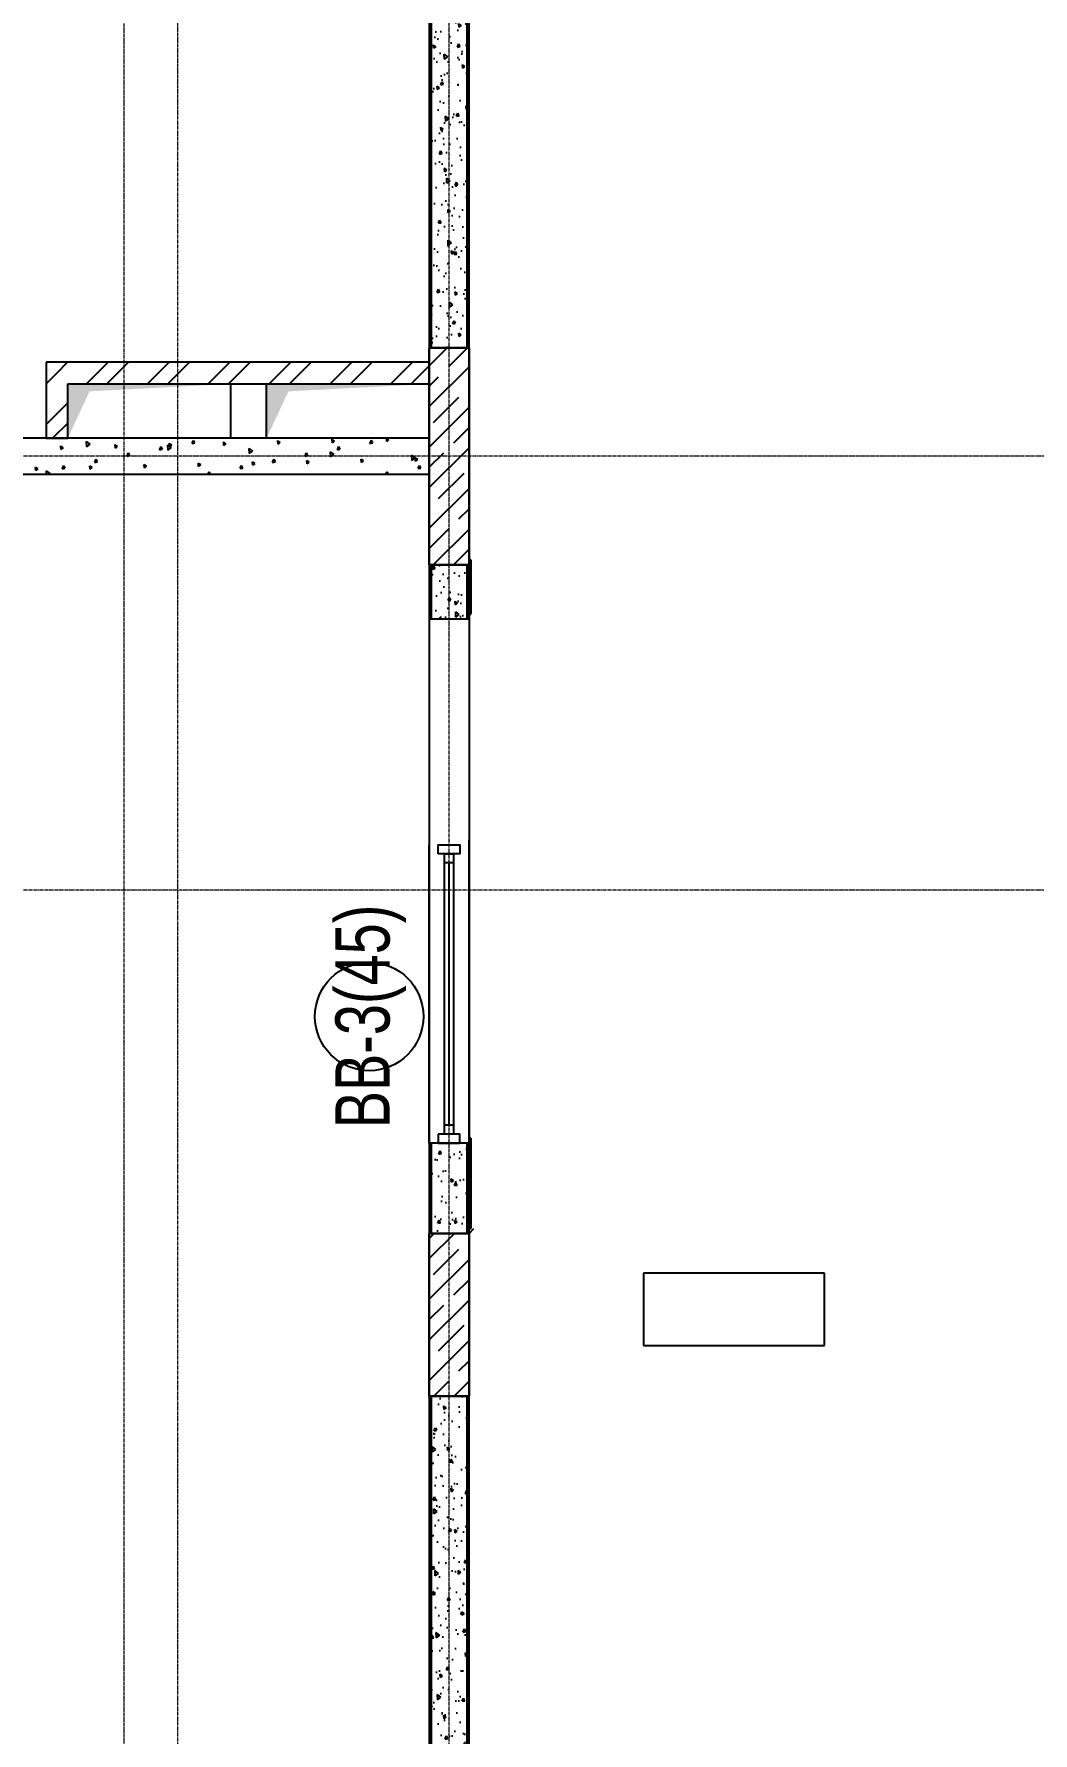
# Model space of a CAD drawing. Header units: millimetres. Extents: x -231292 to 573618, y -153144 to 564035.
# Drawn here: x 14407 to 19933, y 220603 to 230002 of the extents above; entities that cross this region are included whole.
import ezdxf
from ezdxf.enums import TextEntityAlignment as Align

# ---------------------------------------------------------------- set-up
doc = ezdxf.new("R2010")
doc.units = ezdxf.units.MM
doc.linetypes.add('CENTER2', pattern=[28.575, 19.05, -3.175, 3.175, -3.175])
doc.linetypes.add('HIDDEN2', pattern=[4.7625, 3.175, -1.5875])
doc.layers.get('0').update_dxf_attribs({"color": 250})
doc.layers.get('Defpoints').update_dxf_attribs({"color": 250})
for name, color, linetype, lineweight in [('АР_Витраж', 250, 'Continuous', 13), ('АР_Витраж марка', 250, 'Continuous', 9), ('АР_Колонны', 250, 'Continuous', 35), ('АР_Стены ЖБ', 250, 'Continuous', 35), ('АР_Стены кирпич', 250, 'Continuous', 20), ('АР_Стены ПЕНОблок', 250, 'Continuous', 20), ('АР_Тонкая', 250, 'Continuous', 5), ('АР_Штриховка', 250, 'Continuous', 0), ('РД_Оси_100', 250, 'Continuous', 0), ('РД_проем_инж перемыч_фахверк', 250, 'Continuous', 18)]:
    doc.layers.add(name, color=color, linetype=linetype, lineweight=lineweight)
doc.layers.add('РД_Витраж_вн', color=250, linetype='Continuous')
doc.layers.add('РД_Проем', color=250, linetype='Continuous', lineweight=0, plot=False)
doc.styles.add('Arial_09', font='ARIALN.TTF', dxfattribs={"width": 0.9})

# ---------------------------------------------------------------- blocks, each defined once
blk = doc.blocks.new('МаркаВитража1')
at = {"layer": 'Defpoints'}
blk.add_circle((0, 0), 3, dxfattribs=at)
at = {"color": 0, "linetype": 'ByBlock', "lineweight": -2, "style": 'Arial_09', "width": 0.9}
blk.add_attdef('АР-ОКНО:НАИМЕНОВАНИЕ', text='', height=3, dxfattribs=at).set_placement((0, 0), align=Align.MIDDLE)
blk = doc.blocks.new('оси_рен')
at = {"layer": 'РД_Оси_100', "color": 251, "linetype": 'CENTER2', "true_color": 0x636466}
for p, q in [((1225207.916, 177013.25), (1189697.958, 177013.25)), ((1225207.916, 174613.25), (1189697.958, 174613.25))]:
    blk.add_line(p, q, dxfattribs=at)
for points in [[(1201652.916, 223268.25), (1201652.916, 135558.25)], [(1201952.916, 135558.25), (1201952.916, 223268.25)], [(1203452.916, 135558.25), (1203452.916, 223268.25)]]:
    blk.add_lwpolyline(points, dxfattribs=at)

msp = doc.modelspace()

# ---------------------------------------------------------------- hatches: boundary and pattern name
at = {"layer": 'АР_Штриховка', "linetype": 'Continuous', "lineweight": 25, "true_color": 0x000000}
h = msp.add_hatch(dxfattribs=at)
h.set_pattern_fill('AR-CONC', color=18, angle=-315, style=0)
h.set_pattern_definition([(95, (-195344.93, 50353), (140.09465, 117.55338), [19.05, -209.55]), (40, (-195344.93, 50353), (-160.01845, 110.17673), [15.24, -167.64058]), (145.451445, (-195333.26, 50362.8), (-19.9238, 227.7301), [16.19001, -178.09024]), (91.1842, (-195380.85, 50388.92), (221.41024, 161.95341), [28.575, -314.325]), (141.63556, (-195362.4, 50402.42), (-7.08662, 342.82676), [24.28502, -267.1356]), (36.18415, (-195380.85, 50388.92), (-7.08662, 342.82676), [22.85997, -251.45973]), (66, (-195353.91, 50397.9), (179.51998, 34.89515), [19.05, -209.55]), (11, (-195353.91, 50397.9), (-86.53993, 173.94119), [15.24, -167.64]), (116.451445, (-195338.95, 50400.81), (92.98005, 208.83634), [16.19001, -178.08994]), (82.5, (-195344.934, 50353), (-57.605469, 61.973414), [0, -165.608, 0, -170.18, 0, -168.275]), (52.5, (-195344.93, 50353), (-23.589727, 118.087), [0, -97.028, 0, -161.798, 0, -64.135]), (12.5, (-195384.986, 50312.95), (99.927863, 91.826196), [0, -63.5, 0, -198.12, 0, -262.89]), (2.5, (-195402.95, 50294.99), (86.763904, 122.722393), [0, -82.55, 0, -131.572, 0, -186.69])])
h.paths.add_polyline_path([(16803.243, 231766.253), (16603.243, 231766.253), (16603.243, 228266.253), (16803.243, 228266.253)], flags=0)
h = msp.add_hatch(dxfattribs=at)
h.set_pattern_fill('ANSI32', color=18, scale=25, style=0)
h.set_pattern_definition([(45, (-195344.93, 50353), (-168.3798, 168.3798), []), (45, (-195232.68, 50353), (-168.3798, 168.3798), [])])
h.paths.add_polyline_path([(14473.243, 228186.232), (14593.243, 228066.253), (16593.243, 228066.594), (16593.223, 228186.594)], flags=0)
h = msp.add_hatch(dxfattribs=at)
h.set_pattern_fill('ANSI32', color=18, scale=25, style=0)
h.set_pattern_definition([(45, (-195344.93, 50353), (-168.3798, 168.3798), []), (45, (-195232.68, 50353), (-168.3798, 168.3798), [])])
h.paths.add_polyline_path([(14473.243, 227766.253), (14593.243, 227766.253), (14593.243, 228066.253), (14473.243, 228186.232)], flags=0)
h = msp.add_hatch(dxfattribs=at)
h.set_pattern_fill('AR-CONC', color=18, angle=-315, style=0)
h.set_pattern_definition([(95, (-195344.93, 50353), (140.09465, 117.55338), [19.05, -209.55]), (40, (-195344.93, 50353), (-160.01845, 110.17673), [15.24, -167.64058]), (145.451445, (-195333.26, 50362.8), (-19.9238, 227.7301), [16.19001, -178.09024]), (91.1842, (-195380.85, 50388.92), (221.41024, 161.95341), [28.575, -314.325]), (141.63556, (-195362.4, 50402.42), (-7.08662, 342.82676), [24.28502, -267.1356]), (36.18415, (-195380.85, 50388.92), (-7.08662, 342.82676), [22.85997, -251.45973]), (66, (-195353.91, 50397.9), (179.51998, 34.89515), [19.05, -209.55]), (11, (-195353.91, 50397.9), (-86.53993, 173.94119), [15.24, -167.64]), (116.451445, (-195338.95, 50400.81), (92.98005, 208.83634), [16.19001, -178.08994]), (82.5, (-195344.934, 50353), (-57.605469, 61.973414), [0, -165.608, 0, -170.18, 0, -168.275]), (52.5, (-195344.93, 50353), (-23.589727, 118.087), [0, -97.028, 0, -161.798, 0, -64.135]), (12.5, (-195384.986, 50312.95), (99.927863, 91.826196), [0, -63.5, 0, -198.12, 0, -262.89]), (2.5, (-195402.95, 50294.99), (86.763904, 122.722393), [0, -82.55, 0, -131.572, 0, -186.69])])
h.paths.add_polyline_path([(16803.243, 227066.253), (16603.243, 227066.253), (16603.243, 226766.253), (16803.243, 226766.253)], flags=0)
h.paths.add_polyline_path([(16803.243, 223866.253), (16603.243, 223866.253), (16603.243, 223366.253), (16803.243, 223366.253)], flags=0)
h = msp.add_hatch(dxfattribs=at)
h.set_pattern_fill('AR-CONC', color=18, angle=-315, style=0)
h.set_pattern_definition([(95, (-195344.93, 50353), (140.09465, 117.55338), [19.05, -209.55]), (40, (-195344.93, 50353), (-160.01845, 110.17673), [15.24, -167.64058]), (145.451445, (-195333.26, 50362.8), (-19.9238, 227.7301), [16.19001, -178.09024]), (91.1842, (-195380.85, 50388.92), (221.41024, 161.95341), [28.575, -314.325]), (141.63556, (-195362.4, 50402.42), (-7.08662, 342.82676), [24.28502, -267.1356]), (36.18415, (-195380.85, 50388.92), (-7.08662, 342.82676), [22.85997, -251.45973]), (66, (-195353.91, 50397.9), (179.51998, 34.89515), [19.05, -209.55]), (11, (-195353.91, 50397.9), (-86.53993, 173.94119), [15.24, -167.64]), (116.451445, (-195338.95, 50400.81), (92.98005, 208.83634), [16.19001, -178.08994]), (82.5, (-195344.934, 50353), (-57.605469, 61.973414), [0, -165.608, 0, -170.18, 0, -168.275]), (52.5, (-195344.93, 50353), (-23.589727, 118.087), [0, -97.028, 0, -161.798, 0, -64.135]), (12.5, (-195384.986, 50312.95), (99.927863, 91.826196), [0, -63.5, 0, -198.12, 0, -262.89]), (2.5, (-195402.95, 50294.99), (86.763904, 122.722393), [0, -82.55, 0, -131.572, 0, -186.69])])
h.paths.add_polyline_path([(16803.243, 222466.253), (16603.243, 222466.253), (16603.243, 218966.253), (16803.243, 218966.253)], flags=0)

# ---------------------------------------------------------------- linework, layer by layer
at = {"color": 18, "linetype": 'Continuous', "lineweight": 25, "true_color": 0x000000}
for p, q in [((14593.243, 227766.253), (14593.243, 228066.253)), ((14593.243, 228066.253), (15493.243, 228066.253)), ((14593.243, 227766.253), (14593.243, 228066.253)), ((14593.243, 228066.253), (15493.243, 228066.253)), ((15493.243, 228066.253), (15493.243, 227766.253)), ((15493.243, 228066.253), (15493.243, 227766.253)), ((15693.243, 227766.253), (15693.243, 228066.253)), ((15693.243, 228066.253), (16593.243, 228066.253)), ((15693.243, 227766.253), (15693.243, 228066.253)), ((15693.243, 228066.253), (16593.243, 228066.253)), ((16593.243, 228066.253), (16593.243, 227766.253)), ((16593.243, 228066.253), (16593.243, 227766.253)), ((15493.243, 227766.253), (14593.243, 227766.253)), ((15493.243, 227766.253), (14593.243, 227766.253)), ((16593.243, 227766.253), (15693.243, 227766.253)), ((16593.243, 227766.253), (15693.243, 227766.253))]:
    msp.add_line(p, q, dxfattribs=at)
at = {"color": 18, "lineweight": 25, "true_color": 0x000000}
for p, q in [((18779.37, 223146.98), (17779.37, 223146.98)), ((17779.37, 223146.98), (17779.37, 222746.98)), ((18779.37, 222746.98), (18779.37, 223146.98)), ((17779.37, 222746.98), (18779.37, 222746.98))]:
    msp.add_line(p, q, dxfattribs=at)
at = {"color": 18, "linetype": 'Continuous', "lineweight": 25, "true_color": 0x000000}
for points in [[(14593.243, 227766.253), (14593.243, 228066.253), (14714.427, 228025.28), (15493.243, 228066.253)], [(14593.243, 227766.253), (14593.243, 228066.253), (14714.427, 228025.28), (15493.243, 228066.253)], [(15693.243, 227766.253), (15693.243, 228066.253), (15814.427, 228025.28), (16593.243, 228066.253)], [(15693.243, 227766.253), (15693.243, 228066.253), (15814.427, 228025.28), (16593.243, 228066.253)]]:
    msp.add_solid(points, dxfattribs=at)
at = {"layer": 'АР_Витраж', "color": 18, "linetype": 'Continuous', "lineweight": 25, "true_color": 0x000000}
for p, q in [((16593.243, 223866.253), (16593.243, 225516.253)), ((16813.243, 223866.253), (16813.243, 225516.253)), ((16813.263, 223893.188), (16813.263, 225543.188)), ((16728.243, 225416.253), (16678.243, 225416.253)), ((16703.243, 223966.253), (16703.243, 225416.253)), ((16728.243, 223966.253), (16678.243, 223966.253))]:
    msp.add_line(p, q, dxfattribs=at)
for points in [[(16643.243, 225466.253), (16643.243, 225516.253), (16763.243, 225516.253), (16763.243, 225466.253)], [(16728.243, 223916.253), (16678.243, 223916.253), (16678.243, 225466.253), (16728.243, 225466.253)], [(16643.243, 223916.253), (16643.243, 223866.253), (16763.243, 223866.253), (16763.243, 223916.253)]]:
    msp.add_lwpolyline(points, close=True, dxfattribs=at)
at = {"layer": 'АР_Колонны', "color": 18, "linetype": 'HIDDEN2', "lineweight": 25, "true_color": 0x000000}
for p, q in [((16593.243, 228266.253), (16813.243, 228266.253)), ((16593.243, 227066.253), (16593.243, 228266.253)), ((16813.243, 228266.253), (16813.243, 227066.253)), ((16813.243, 227066.253), (16593.243, 227066.253)), ((16593.243, 223366.253), (16813.243, 223366.253)), ((16593.243, 222466.253), (16593.243, 223366.253)), ((16813.243, 223366.253), (16813.243, 222466.253)), ((16813.243, 222466.253), (16593.243, 222466.253))]:
    msp.add_line(p, q, dxfattribs=at)
at = {"layer": 'АР_Колонны', "color": 18, "linetype": 'Continuous', "lineweight": 25, "true_color": 0x000000}
for p, q in [((16813.243, 228266.253), (16593.243, 228266.253)), ((16593.243, 228266.253), (16593.243, 227066.253)), ((16813.243, 228266.253), (16593.243, 228266.253)), ((16593.243, 228266.253), (16593.243, 227066.253)), ((16813.243, 227066.253), (16813.243, 228266.253)), ((16813.243, 227066.253), (16813.243, 228266.253)), ((16593.243, 227066.253), (16813.243, 227066.253)), ((16593.243, 227066.253), (16813.243, 227066.253)), ((16813.243, 223366.253), (16593.243, 223366.253)), ((16593.243, 223366.253), (16593.243, 222466.253)), ((16813.243, 223366.253), (16593.243, 223366.253)), ((16593.243, 223366.253), (16593.243, 222466.253)), ((16813.243, 222466.253), (16813.243, 223366.253)), ((16813.243, 222466.253), (16813.243, 223366.253)), ((16593.243, 222466.253), (16813.243, 222466.253)), ((16593.243, 222466.253), (16813.243, 222466.253))]:
    msp.add_line(p, q, dxfattribs=at)
at = {"layer": 'АР_Стены ЖБ', "color": 18, "linetype": 'Continuous', "lineweight": 25, "true_color": 0x000000}
for p, q in [((16813.243, 228266.253), (16593.243, 228266.253)), ((16593.243, 228266.253), (16593.243, 227066.253)), ((16813.243, 227066.253), (16813.243, 228266.253)), ((16593.243, 227066.253), (16813.243, 227066.253)), ((16813.243, 223366.253), (16593.243, 223366.253)), ((16593.243, 223366.253), (16593.243, 222466.253)), ((16813.243, 222466.253), (16813.243, 223366.253)), ((16593.243, 222466.253), (16813.243, 222466.253))]:
    msp.add_line(p, q, dxfattribs=at)
at = {"layer": 'АР_Стены кирпич', "color": 18, "linetype": 'Continuous', "lineweight": 25, "true_color": 0x000000}
for p, q in [((16593.223, 228186.594), (14473.243, 228186.232)), ((14473.243, 228186.232), (14473.243, 227766.253)), ((16593.243, 228066.594), (16593.223, 228186.594)), ((14593.243, 228066.253), (16593.243, 228066.594)), ((14593.243, 227766.253), (14593.243, 228066.253)), ((14473.243, 227766.253), (14593.243, 227766.253))]:
    msp.add_line(p, q, dxfattribs=at)
at = {"layer": 'АР_Стены ПЕНОблок', "color": 18, "linetype": 'Continuous', "lineweight": 25, "true_color": 0x000000}
for p, q in [((16603.243, 231766.253), (16603.243, 228266.253)), ((16803.243, 228266.253), (16803.243, 231766.253)), ((16603.243, 228266.253), (16803.243, 228266.253)), ((16593.243, 227766.253), (9023.243, 227766.253)), ((16593.243, 227566.253), (16593.243, 227766.253)), ((9023.243, 227566.253), (16593.243, 227566.253)), ((16803.243, 227066.253), (16603.243, 227066.253)), ((16603.243, 227066.253), (16603.243, 226766.253)), ((16803.243, 226766.253), (16803.243, 227066.253)), ((16823.263, 227093.187), (16823.263, 226793.188)), ((16603.243, 226766.253), (16803.243, 226766.253)), ((16803.243, 223866.253), (16603.243, 223866.253)), ((16603.243, 223866.253), (16603.243, 223366.253)), ((16803.243, 223366.253), (16803.243, 223866.253)), ((16823.263, 223893.188), (16823.263, 223393.188)), ((16603.243, 223366.253), (16803.243, 223366.253)), ((16803.243, 222466.253), (16603.243, 222466.253)), ((16603.243, 222466.253), (16603.243, 218966.253)), ((16803.243, 218966.253), (16803.243, 222466.253))]:
    msp.add_line(p, q, dxfattribs=at)
at = {"layer": 'АР_Тонкая', "color": 18, "linetype": 'Continuous', "lineweight": 25, "true_color": 0x000000}
for p, q in [((16593.243, 231766.253), (16593.243, 228266.253)), ((16603.243, 228266.253), (16603.243, 231766.253)), ((16803.243, 231766.253), (16803.243, 228266.253)), ((16813.243, 228266.253), (16813.243, 231766.253)), ((16593.243, 228266.253), (16603.243, 228266.253)), ((16803.243, 228266.253), (16813.243, 228266.253)), ((16603.243, 227066.253), (16593.243, 227066.253)), ((16593.243, 227066.253), (16593.243, 226766.253)), ((16603.243, 226766.253), (16603.243, 227066.253)), ((16813.243, 227066.253), (16803.243, 227066.253)), ((16803.243, 227066.253), (16803.243, 226766.253)), ((16813.243, 226766.253), (16813.243, 227066.253)), ((16823.263, 227093.187), (16813.263, 227093.187)), ((16813.263, 227093.187), (16813.263, 226793.188)), ((16823.263, 226793.188), (16823.263, 227093.187)), ((16593.243, 226766.253), (16603.243, 226766.253)), ((16803.243, 226766.253), (16813.243, 226766.253)), ((16813.263, 226793.188), (16823.263, 226793.188)), ((16603.243, 223866.253), (16593.243, 223866.253)), ((16593.243, 223866.253), (16593.243, 223366.253)), ((16603.243, 223366.253), (16603.243, 223866.253)), ((16813.243, 223866.253), (16803.243, 223866.253)), ((16803.243, 223866.253), (16803.243, 223366.253)), ((16813.243, 223366.253), (16813.243, 223866.253)), ((16823.263, 223893.188), (16813.263, 223893.188)), ((16813.263, 223893.188), (16813.263, 223393.188)), ((16823.263, 223393.188), (16823.263, 223893.188)), ((16593.243, 223366.253), (16603.243, 223366.253)), ((16803.243, 223366.253), (16813.243, 223366.253)), ((16813.263, 223393.188), (16823.263, 223393.188)), ((16603.243, 222466.253), (16593.243, 222466.253)), ((16593.243, 222466.253), (16593.243, 218966.253)), ((16603.243, 218966.253), (16603.243, 222466.253)), ((16813.243, 222466.253), (16803.243, 222466.253)), ((16803.243, 222466.253), (16803.243, 218966.253)), ((16813.243, 218966.253), (16813.243, 222466.253))]:
    msp.add_line(p, q, dxfattribs=at)
at = {"layer": 'АР_Штриховка', "color": 18, "linetype": 'Continuous', "lineweight": 25, "true_color": 0x000000}
for p, q in [((16593.243, 228166.206), (16693.29, 228266.253)), ((16701.364, 228162.074), (16805.543, 228266.253)), ((16593.243, 227941.7), (16813.243, 228161.7)), ((16593.243, 228053.953), (16645.237, 228105.947)), ((16617.174, 227853.377), (16757.49, 227993.694)), ((16593.243, 227717.193), (16813.243, 227937.193)), ((16069.092, 227750.137), (16055.757, 227759.318)), ((16057.893, 227741.052), (16056.233, 227760.029)), ((16358.007, 227748.429), (16356.447, 227766.253)), ((16369.205, 227757.512), (16356.51, 227766.253)), ((16358.014, 227748.42), (16369.689, 227758.216)), ((16729.427, 227741.124), (16813.243, 227824.94)), ((14568.53, 227713.258), (14555.195, 227722.44)), ((14557.328, 227704.169), (14555.668, 227723.146)), ((14557.335, 227704.16), (14569.01, 227713.956)), ((14716.728, 227732.185), (14697.687, 227747.258)), ((14698.396, 227718.839), (14697.806, 227747.408)), ((14698.086, 227718.95), (14716.537, 227732.446)), ((14868.642, 227720.634), (14855.307, 227729.815)), ((14857.441, 227711.545), (14855.781, 227730.523)), ((14857.448, 227711.536), (14869.123, 227721.333)), ((14922.287, 227667.01), (14930.035, 227684.413)), ((14922.327, 227666.903), (14937.287, 227669.811)), ((14937.275, 227669.806), (14930.063, 227684.301)), ((15101.807, 227701.905), (15109.555, 227719.308)), ((15101.847, 227701.798), (15116.807, 227704.706)), ((15116.795, 227704.701), (15109.583, 227719.196)), ((15166.635, 227713.265), (15147.594, 227728.337)), ((15148.304, 227699.919), (15147.713, 227728.488)), ((15147.993, 227700.031), (15166.443, 227713.527)), ((15168.755, 227728.01), (15155.42, 227737.191)), ((15157.554, 227718.922), (15155.894, 227737.899)), ((15157.562, 227718.913), (15169.236, 227728.709)), ((15281.327, 227736.8), (15289.075, 227754.203)), ((15281.367, 227736.693), (15296.327, 227739.601)), ((15296.315, 227739.596), (15289.103, 227754.091)), ((15468.867, 227735.385), (15455.532, 227744.567)), ((15457.667, 227726.299), (15456.007, 227745.276)), ((15457.675, 227726.29), (15469.349, 227736.086)), ((15616.542, 227694.344), (15597.501, 227709.417)), ((15598.211, 227680.999), (15597.62, 227709.568)), ((15597.899, 227681.111), (15616.35, 227694.607)), ((15768.98, 227742.761), (15755.645, 227751.942)), ((15757.78, 227733.675), (15756.12, 227752.653)), ((15757.788, 227733.666), (15769.462, 227743.463)), ((15906.427, 227667.544), (15914.175, 227684.947)), ((15906.467, 227667.437), (15921.427, 227670.345)), ((15921.414, 227670.34), (15914.203, 227684.836)), ((16066.449, 227675.424), (16047.408, 227690.497)), ((16048.118, 227662.079), (16047.527, 227690.648)), ((16047.806, 227662.191), (16066.256, 227675.687)), ((16057.901, 227741.043), (16069.575, 227750.839)), ((16085.947, 227702.439), (16093.695, 227719.842)), ((16085.987, 227702.332), (16100.947, 227705.24)), ((16100.934, 227705.236), (16093.723, 227719.731)), ((16265.467, 227737.334), (16273.215, 227754.737)), ((16265.507, 227737.228), (16280.467, 227740.136)), ((16280.454, 227740.131), (16273.243, 227754.626)), ((16516.356, 227656.504), (16497.314, 227671.577)), ((16498.025, 227643.159), (16497.434, 227671.728)), ((16593.243, 227492.687), (16813.243, 227712.687)), ((16593.243, 227604.94), (16673.301, 227684.997)), ((14428.435, 227595.705), (14415.101, 227604.887)), ((14417.233, 227586.615), (14415.573, 227605.593)), ((14417.241, 227586.606), (14428.915, 227596.403)), ((14495.318, 227570.232), (14476.277, 227585.304)), ((14476.793, 227566.253), (14476.396, 227585.454)), ((14489.33, 227566.253), (14495.127, 227570.493)), ((14563.247, 227597.219), (14570.995, 227614.622)), ((14563.287, 227597.112), (14578.247, 227600.02)), ((14578.235, 227600.016), (14571.023, 227614.511)), ((14728.548, 227603.081), (14715.213, 227612.262)), ((14717.346, 227593.992), (14715.686, 227612.969)), ((14717.354, 227593.983), (14729.028, 227603.779)), ((14742.767, 227632.114), (14750.515, 227649.517)), ((14742.807, 227632.008), (14757.767, 227634.916)), ((14757.755, 227634.911), (14750.543, 227649.406)), ((15028.66, 227610.457), (15015.325, 227619.638)), ((15017.46, 227601.369), (15015.799, 227620.346)), ((15017.467, 227601.36), (15029.141, 227611.156)), ((15328.773, 227617.832), (15315.438, 227627.014)), ((15317.573, 227608.745), (15315.912, 227627.723)), ((15317.58, 227608.736), (15329.255, 227618.532)), ((15369.378, 227566.253), (15375.615, 227580.262)), ((15382.557, 227566.253), (15375.643, 227580.15)), ((15547.387, 227597.754), (15555.135, 227615.157)), ((15547.427, 227597.647), (15562.387, 227600.555)), ((15562.374, 227600.55), (15555.163, 227615.045)), ((15628.885, 227625.208), (15615.55, 227634.389)), ((15617.686, 227616.122), (15616.025, 227635.099)), ((15617.693, 227616.113), (15629.368, 227625.909)), ((15726.907, 227632.649), (15734.655, 227650.052)), ((15726.947, 227632.542), (15741.907, 227635.45)), ((15741.894, 227635.445), (15734.683, 227649.94)), ((15928.998, 227632.584), (15915.663, 227641.765)), ((15917.799, 227623.499), (15916.139, 227642.476)), ((15917.806, 227623.49), (15929.481, 227633.286)), ((16229.11, 227639.959), (16215.775, 227649.141)), ((16217.912, 227630.875), (16216.252, 227649.853)), ((16217.919, 227630.866), (16229.594, 227640.662)), ((16353.28, 227566.253), (16359.755, 227580.796)), ((16366.963, 227566.253), (16359.783, 227580.685)), ((16497.712, 227643.272), (16516.163, 227656.768)), ((16529.223, 227647.335), (16515.888, 227656.517)), ((16518.025, 227638.252), (16516.365, 227657.229)), ((16518.032, 227638.243), (16529.707, 227648.039)), ((16531.527, 227598.288), (16539.275, 227615.691)), ((16531.567, 227598.182), (16546.527, 227601.09)), ((16546.514, 227601.085), (16539.302, 227615.58)), ((16645.237, 227432.428), (16785.554, 227572.744)), ((14926.35, 227566.253), (14926.184, 227566.384)), ((14926.309, 227566.253), (14926.303, 227566.535)), ((16593.243, 227268.18), (16813.243, 227488.18)), ((16757.49, 227320.175), (16813.243, 227375.927)), ((16593.243, 227155.927), (16701.364, 227264.048)), ((16615.822, 227066.253), (16813.243, 227263.674)), ((16728.075, 227066.253), (16813.243, 227151.421)), ((16593.243, 223227.065), (16732.431, 223366.253)), ((16593.243, 223339.318), (16620.178, 223366.253)), ((16813.263, 223366.253), (16840.198, 223393.188)), ((16617.174, 223138.743), (16757.49, 223279.059)), ((16593.243, 223002.559), (16813.243, 223222.559)), ((16729.427, 223026.49), (16813.243, 223110.305)), ((16593.243, 222778.052), (16813.243, 222998.052)), ((16593.243, 222890.305), (16673.301, 222970.363)), ((16645.237, 222717.793), (16785.554, 222858.11)), ((16593.243, 222553.546), (16813.243, 222773.546)), ((16757.49, 222605.54), (16813.243, 222661.293)), ((16618.203, 222466.253), (16701.364, 222549.413)), ((16730.456, 222466.253), (16813.243, 222549.04))]:
    msp.add_line(p, q, dxfattribs=at)
at = {"layer": 'РД_Витраж_вн', "color": 18, "linetype": 'Continuous', "lineweight": 25, "true_color": 0x000000}
for p, q in [((16593.243, 226766.253), (16593.243, 223866.253)), ((16813.243, 226766.253), (16813.243, 223866.253)), ((16813.263, 226793.188), (16813.263, 223893.188))]:
    msp.add_line(p, q, dxfattribs=at)
at = {"layer": 'РД_Проем', "color": 18, "linetype": 'Continuous', "lineweight": 25, "true_color": 0x000000}
for p, q in [((16593.243, 226766.253), (16593.243, 223866.253)), ((16813.243, 226766.253), (16813.243, 223866.253)), ((16813.263, 226793.188), (16813.263, 223893.188))]:
    msp.add_line(p, q, dxfattribs=at)
at = {"layer": 'РД_проем_инж перемыч_фахверк', "color": 18, "linetype": 'Continuous', "lineweight": 25, "true_color": 0x000000}
for p, q in [((16593.243, 226766.253), (16593.243, 223866.253)), ((16813.243, 226766.253), (16813.243, 223866.253)), ((16813.263, 226793.188), (16813.263, 223893.188))]:
    msp.add_line(p, q, dxfattribs=at)

# ---------------------------------------------------------------- block references
at = {"rotation": 359.999868838025}
msp.add_blockref('оси_рен', (-1186750.035, 50655.808), dxfattribs=at)
at = {"layer": 'АР_Витраж марка', "color": 18, "linetype": 'Continuous', "lineweight": 25, "true_color": 0x000000, "xscale": 100, "yscale": 100, "zscale": 100, "rotation": 90.00000000000001}
msp.add_blockref('МаркаВитража1', (16261.057, 224566.885), dxfattribs=at).add_auto_attribs({'АР-ОКНО:НАИМЕНОВАНИЕ': 'ВВ-3(45)'})

doc.saveas('drawing.dxf')
